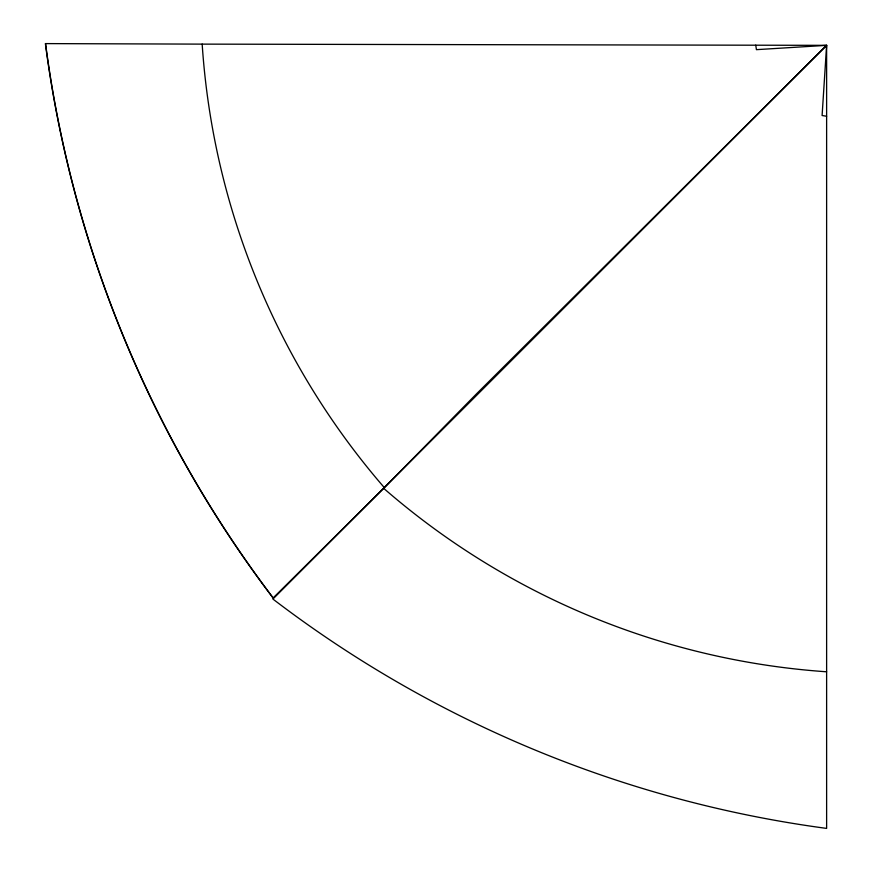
<?xml version="1.0" encoding="UTF-8"?>
<svg xmlns="http://www.w3.org/2000/svg" width="872" height="872" viewBox="0 0 872 872"><rect width="100%" height="100%" fill="white"/><g stroke="black" fill="none" stroke-linecap="round" stroke-linejoin="round"><path stroke-width="1.31" d="M202.173 44.123L45.377 43.6A1166.333 1166.322 0 0 0 273.078 597.985L384.323 487.633A753.495 753.495 0 0 1 202.173 44.123L826.623 45.344L826.623 828.4A1166.333 1166.333 0 0 1 272.914 599.053L826.623 45.344L756.427 49.66L755.741 45.137M826.623 116.238L822.1 115.529L826.623 45.344L476.821 393.545L384.323 487.633M826.623 671.789A753.495 753.495 0 0 1 383.658 488.309M273.252 598.039A1166.333 1166.322 0 0 1 45.562 43.654"/></g></svg>
